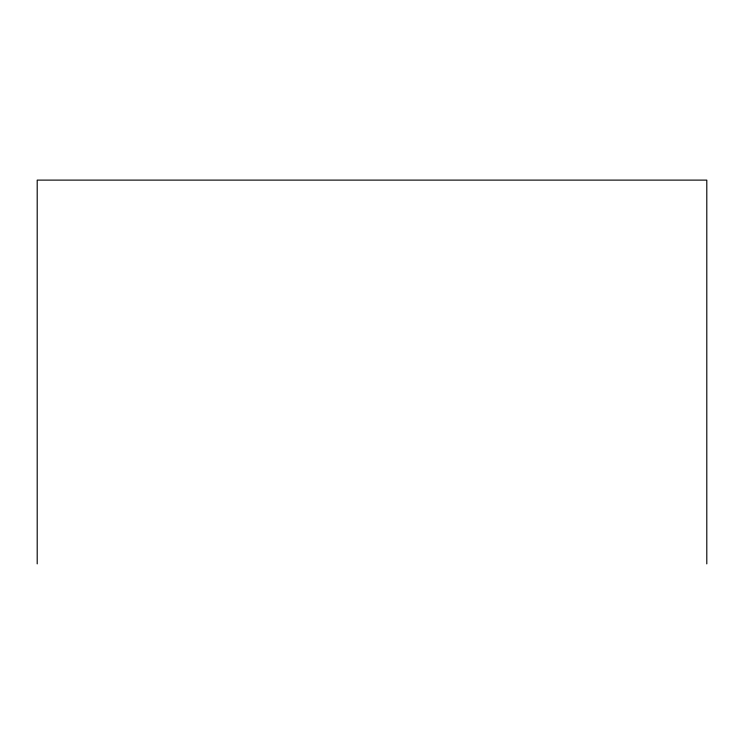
<?xml version="1.0" encoding="UTF-8"?>
<svg xmlns="http://www.w3.org/2000/svg" width="744" height="744" viewBox="0 0 744 744"><rect width="100%" height="100%" fill="white"/><g stroke="black" fill="none" stroke-linecap="round" stroke-linejoin="round"><path stroke-width="1.12" d="M706.8 563.887L706.8 180.113L37.2 180.113L37.2 563.887"/></g></svg>
